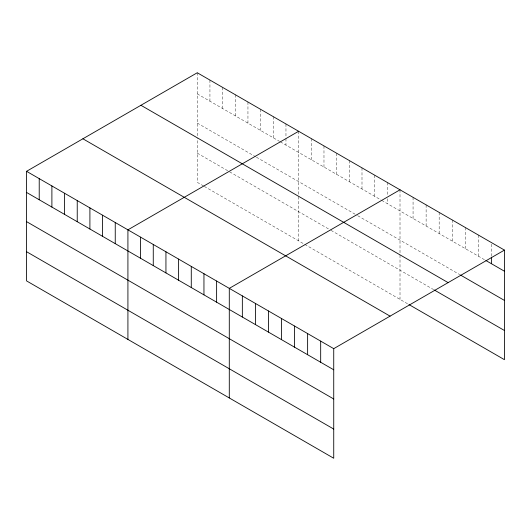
<?xml version="1.0" encoding="UTF-8"?>
<svg xmlns="http://www.w3.org/2000/svg" width="531" height="531" viewBox="0 0 531 531"><rect width="100%" height="100%" fill="white"/><g stroke="black" fill="none" stroke-linecap="round" stroke-linejoin="round"><path stroke-width="0.4" stroke-dasharray="2.65 1.99" d="M197.266 72.754L197.266 136.527M197.266 93.881L279.631 141.432M280.335 141.843L380.999 199.961M381.703 200.366L485.208 260.124M197.266 123.073L255.696 156.804M256.4 157.209L357.064 215.334M357.768 215.739L459.786 274.64M197.266 153.147L228.941 171.433M229.644 171.845L330.315 229.963M331.019 230.368L433.674 289.634M203.599 185.996L197.266 182.339L197.266 138.106M204.302 186.401L408.253 304.15M491.394 244.194L491.394 256.38M478.338 235.027L478.338 256.161M465.282 227.487L465.282 248.621M452.226 219.953L452.226 241.081M439.17 212.413L439.17 233.547M426.121 204.88L426.121 226.007M413.065 197.34L413.065 218.473M400.009 189.806L400.009 253.579M400.009 255.159L400.009 299.391M387.338 182.485L387.338 195.488M387.338 198.74L387.338 203.619M374.667 175.17L374.667 196.304M361.996 167.856L361.996 188.99M349.318 160.541L349.318 181.668M336.647 153.227L336.647 174.354M323.976 145.906L323.976 167.039M311.305 138.591L311.305 159.725M298.634 131.276L298.634 194.26M298.634 196.636L298.634 240.862M285.963 123.962L285.963 137.775M285.963 138.591L285.963 145.089M273.292 116.647L273.292 137.775M260.621 109.326L260.621 130.46M247.95 102.012L247.95 123.146M235.279 94.697L235.279 115.831M222.608 87.383L222.608 108.51M209.937 80.068L209.937 101.195"/><path stroke-width="0.8" d="M26.55 171.314L333.733 348.661L333.733 458.246L26.55 280.899L26.55 171.314L197.266 72.754L504.45 250.101L504.45 359.686L408.936 304.548M298.634 131.276L127.918 229.837L127.918 339.422M400.009 189.806L229.292 288.366L229.292 397.951M333.733 348.661L504.45 250.101M485.898 260.522L504.45 271.235M460.477 275.031L504.45 300.427M140.927 105.277L448.111 282.625M434.365 290.032L504.45 330.501M82.889 138.783L390.073 316.137M26.55 192.441L333.733 369.795M26.55 221.633L333.733 398.987M26.55 251.707L333.733 429.061M491.394 257.196L491.394 263.695M320.678 341.128L320.678 362.255M307.622 333.587L307.622 354.721M294.572 326.054L294.572 347.181M281.516 318.514L281.516 339.648M268.46 310.974L268.46 332.107M255.404 303.44L255.404 324.567M242.348 295.9L242.348 317.034M216.621 281.045L216.621 302.179M203.95 273.73L203.95 294.864M191.279 266.416L191.279 287.55M178.608 259.101L178.608 280.229M165.938 251.787L165.938 272.914M153.267 244.472L153.267 265.6M140.596 237.151L140.596 258.285M115.247 222.522L115.247 243.656M102.576 215.208L102.576 236.335M89.905 207.893L89.905 229.02M77.234 200.572L77.234 221.706M64.563 193.257L64.563 214.391M51.892 185.943L51.892 207.077M39.221 178.628L39.221 199.756"/></g></svg>
